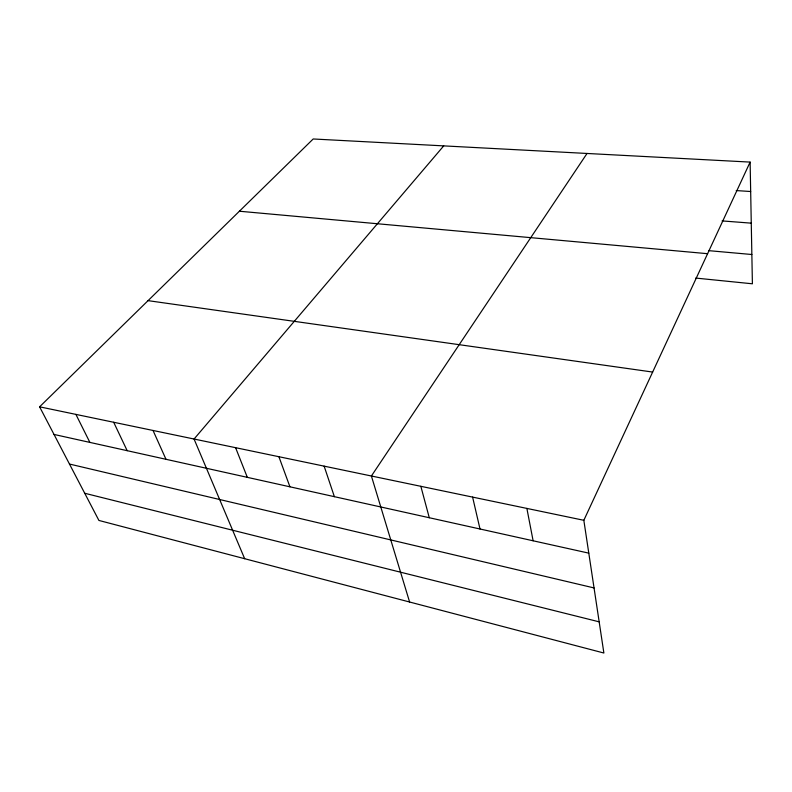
<?xml version="1.0" encoding="UTF-8"?>
<svg xmlns="http://www.w3.org/2000/svg" width="792" height="792" viewBox="0 0 792 792"><rect width="100%" height="100%" fill="white"/><g stroke="black" fill="none" stroke-linecap="round" stroke-linejoin="round"><path stroke-width="1.19" d="M583.833 520.294L750.123 162.093L313.196 138.976L39.6 406.821L98.911 520.443L603.88 653.024L583.833 520.294L39.6 406.821M587.03 153.47L371.398 476.002L409.603 602.019M443.718 145.886L194.06 439.025L244.669 558.716M736.233 190.575L750.677 191.515M722.096 220.909L751.271 223.156M708.86 250.668L751.856 254.509M239.392 211.226L707.602 253.697M695.722 278.071L752.4 283.793L750.123 162.093M148.055 300.643L652.658 372.062M54.014 434.442L588.793 553.143M69.468 464.043L594.049 587.931M84.724 493.258L599.168 621.839M75.893 414.384L89.882 442.401M113.682 422.265L127.175 450.678M153.034 430.472L165.993 459.301M235.59 447.688L247.322 477.348M278.903 456.717L289.931 486.803M324.136 466.151L334.382 496.673M420.839 486.308L429.284 517.74M472.606 497.109L480.002 528.997M526.878 508.424L533.115 540.788"/></g></svg>
